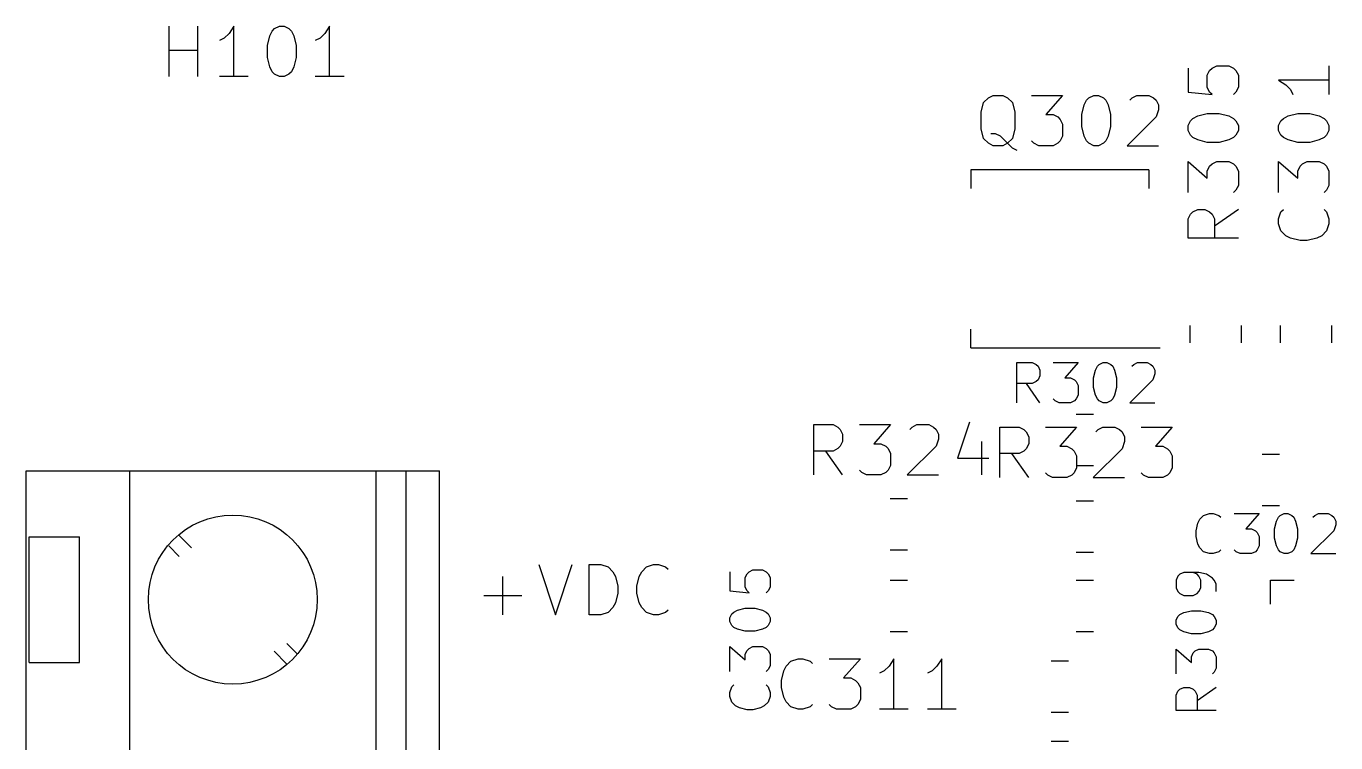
# Model space of a CAD drawing. Extents: x 51 to 209, y -132 to -32.
# Drawn here: x 50.91 to 76.96, y -46.98 to -32.74 of the extents above; entities that cross this region are included whole.
import ezdxf

# ---------------------------------------------------------------- set-up
doc = ezdxf.new("R2010")
doc.units = 0
doc.layers.add('BLACK', color=7, linetype='CONTINUOUS')

msp = doc.modelspace()

# ---------------------------------------------------------------- linework, layer by layer
at = {"layer": 'BLACK', "linetype": 'CONTINUOUS'}
for p, q in [((53.7517, -33.7364), (53.7517, -32.7364)), ((54.3231, -33.7364), (54.3231, -32.7364)), ((55.0374, -32.7364), (54.9422, -32.8792)), ((55.0374, -33.7364), (55.0374, -32.7364)), ((55.7993, -32.8316), (55.847, -32.784)), ((55.847, -32.784), (55.9422, -32.7364)), ((55.9422, -32.7364), (56.0374, -32.7364)), ((56.0374, -32.7364), (56.1327, -32.784)), ((56.1327, -32.784), (56.1803, -32.8316)), ((56.9422, -32.7364), (56.847, -32.8792)), ((56.9422, -33.7364), (56.9422, -32.7364)), ((54.847, -32.9745), (54.7517, -33.0221)), ((54.9422, -32.8792), (54.847, -32.9745)), ((55.7041, -33.1173), (55.7517, -32.9269)), ((55.7517, -32.9269), (55.7993, -32.8316)), ((56.1803, -32.8316), (56.2279, -32.9269)), ((56.2279, -32.9269), (56.2755, -33.1173)), ((56.7517, -32.9745), (56.6565, -33.0221)), ((56.847, -32.8792), (56.7517, -32.9745)), ((53.7517, -33.2126), (54.3231, -33.2126)), ((55.7041, -33.3554), (55.7041, -33.1173)), ((56.2755, -33.1173), (56.2755, -33.3554)), ((55.7517, -33.5459), (55.7041, -33.3554)), ((55.7993, -33.6411), (55.7517, -33.5459)), ((56.2279, -33.5459), (56.1803, -33.6411)), ((56.2755, -33.3554), (56.2279, -33.5459)), ((74.0184, -33.5685), (74.0184, -34.0447)), ((74.447, -33.6161), (74.4946, -33.5685)), ((74.4946, -33.5685), (74.5898, -33.5209)), ((74.5898, -33.5209), (74.8279, -33.5209)), ((74.8279, -33.5209), (74.9231, -33.5685)), ((74.9231, -33.5685), (74.9708, -33.6161)), ((76.8184, -33.5209), (76.8184, -34.0923)), ((55.3231, -33.7364), (54.7517, -33.7364)), ((55.847, -33.6888), (55.7993, -33.6411)), ((55.9422, -33.7364), (55.847, -33.6888)), ((56.0374, -33.7364), (55.9422, -33.7364)), ((56.1327, -33.6888), (56.0374, -33.7364)), ((56.1803, -33.6411), (56.1327, -33.6888)), ((57.2279, -33.7364), (56.6565, -33.7364)), ((74.3993, -33.7114), (74.447, -33.6161)), ((74.3993, -33.9495), (74.3993, -33.7114)), ((74.9708, -33.6161), (75.0184, -33.7114)), ((75.0184, -33.7114), (75.0184, -33.9495)), ((76.8184, -33.8066), (75.8184, -33.8066)), ((75.8184, -33.8066), (75.9612, -33.9019)), ((70.047, -34.159), (70.1422, -34.1114)), ((70.1422, -34.1114), (70.3327, -34.1114)), ((70.3327, -34.1114), (70.4279, -34.159)), ((70.9041, -34.1114), (71.5231, -34.1114)), ((71.5231, -34.1114), (71.1898, -34.4923)), ((72.047, -34.159), (72.1422, -34.1114)), ((72.1422, -34.1114), (72.2374, -34.1114)), ((72.2374, -34.1114), (72.3327, -34.159)), ((72.9041, -34.159), (72.9993, -34.1114)), ((72.9993, -34.1114), (73.2374, -34.1114)), ((73.2374, -34.1114), (73.3327, -34.159)), ((74.0184, -34.0447), (74.4946, -34.0923)), ((74.447, -34.0447), (74.3993, -33.9495)), ((74.4946, -34.0923), (74.447, -34.0447)), ((74.9708, -34.0447), (74.9231, -34.0923)), ((75.0184, -33.9495), (74.9708, -34.0447)), ((75.9612, -33.9019), (76.0565, -33.9971)), ((76.0565, -33.9971), (76.1041, -34.0923)), ((69.9041, -34.4447), (69.9517, -34.2542)), ((69.9517, -34.2542), (70.047, -34.159)), ((70.4279, -34.159), (70.5231, -34.2542)), ((70.5231, -34.2542), (70.5708, -34.4447)), ((71.9041, -34.4923), (71.9517, -34.3019)), ((71.9517, -34.3019), (71.9993, -34.2066)), ((71.9993, -34.2066), (72.047, -34.159)), ((72.3327, -34.159), (72.3803, -34.2066)), ((72.3803, -34.2066), (72.4279, -34.3019)), ((72.4279, -34.3019), (72.4755, -34.4923)), ((72.8565, -34.2066), (72.9041, -34.159)), ((73.3327, -34.159), (73.3803, -34.2066)), ((73.3803, -34.2066), (73.4279, -34.3019)), ((73.4279, -34.3019), (73.4279, -34.3971)), ((69.9041, -34.778), (69.9041, -34.4447)), ((70.5708, -34.4447), (70.5708, -34.778)), ((71.1898, -34.4923), (71.3327, -34.4923)), ((71.3327, -34.4923), (71.4279, -34.54)), ((71.4279, -34.54), (71.4755, -34.5876)), ((71.4755, -34.5876), (71.5231, -34.6828)), ((71.9041, -34.7304), (71.9041, -34.4923)), ((72.4755, -34.4923), (72.4755, -34.7304)), ((73.3803, -34.54), (72.8089, -35.1114)), ((73.4279, -34.3971), (73.3803, -34.54)), ((74.0184, -34.7114), (74.066, -34.6161)), ((74.066, -34.6161), (74.1136, -34.5685)), ((74.1136, -34.5685), (74.2089, -34.5209)), ((74.2089, -34.5209), (74.3993, -34.4733)), ((74.3993, -34.4733), (74.6374, -34.4733)), ((74.6374, -34.4733), (74.8279, -34.5209)), ((74.8279, -34.5209), (74.9231, -34.5685)), ((74.9231, -34.5685), (74.9708, -34.6161)), ((74.9708, -34.6161), (75.0184, -34.7114)), ((75.8184, -34.7114), (75.866, -34.6161)), ((75.866, -34.6161), (75.9136, -34.5685)), ((75.9136, -34.5685), (76.0089, -34.5209)), ((76.0089, -34.5209), (76.1993, -34.4733)), ((76.1993, -34.4733), (76.4374, -34.4733)), ((76.4374, -34.4733), (76.6279, -34.5209)), ((76.6279, -34.5209), (76.7231, -34.5685)), ((76.7231, -34.5685), (76.7708, -34.6161)), ((76.7708, -34.6161), (76.8184, -34.7114)), ((69.9517, -34.9685), (69.9041, -34.778)), ((70.1898, -34.8733), (70.0946, -34.8733)), ((70.285, -34.9209), (70.1898, -34.8733)), ((70.5708, -34.778), (70.5231, -34.9685)), ((71.5231, -34.6828), (71.5231, -34.9209)), ((71.9517, -34.9209), (71.9041, -34.7304)), ((72.4755, -34.7304), (72.4279, -34.9209)), ((74.0184, -34.8066), (74.0184, -34.7114)), ((74.066, -34.9019), (74.0184, -34.8066)), ((74.1136, -34.9495), (74.066, -34.9019)), ((74.9708, -34.9019), (74.9231, -34.9495)), ((75.0184, -34.8066), (74.9708, -34.9019)), ((75.0184, -34.7114), (75.0184, -34.8066)), ((75.8184, -34.8066), (75.8184, -34.7114)), ((75.866, -34.9019), (75.8184, -34.8066)), ((75.9136, -34.9495), (75.866, -34.9019)), ((76.7708, -34.9019), (76.7231, -34.9495)), ((76.8184, -34.8066), (76.7708, -34.9019)), ((76.8184, -34.7114), (76.8184, -34.8066)), ((70.047, -35.0638), (69.9517, -34.9685)), ((70.1422, -35.1114), (70.047, -35.0638)), ((70.3327, -35.1114), (70.1422, -35.1114)), ((70.4279, -35.0638), (70.285, -34.9209)), ((70.4279, -35.0638), (70.3327, -35.1114)), ((70.5231, -34.9685), (70.4279, -35.0638)), ((70.5231, -35.159), (70.4279, -35.0638)), ((70.6184, -35.2066), (70.5231, -35.159)), ((70.9517, -35.0638), (70.9041, -35.0161)), ((71.047, -35.1114), (70.9517, -35.0638)), ((71.3327, -35.1114), (71.047, -35.1114)), ((71.4279, -35.0638), (71.3327, -35.1114)), ((71.4755, -35.0161), (71.4279, -35.0638)), ((71.5231, -34.9209), (71.4755, -35.0161)), ((71.9993, -35.0161), (71.9517, -34.9209)), ((72.047, -35.0638), (71.9993, -35.0161)), ((72.1422, -35.1114), (72.047, -35.0638)), ((72.2374, -35.1114), (72.1422, -35.1114)), ((72.3327, -35.0638), (72.2374, -35.1114)), ((72.3803, -35.0161), (72.3327, -35.0638)), ((72.4279, -34.9209), (72.3803, -35.0161)), ((72.8089, -35.1114), (73.4279, -35.1114)), ((74.2089, -34.9971), (74.1136, -34.9495)), ((74.3993, -35.0447), (74.2089, -34.9971)), ((74.6374, -35.0447), (74.3993, -35.0447)), ((74.8279, -34.9971), (74.6374, -35.0447)), ((74.9231, -34.9495), (74.8279, -34.9971)), ((76.0089, -34.9971), (75.9136, -34.9495)), ((76.1993, -35.0447), (76.0089, -34.9971)), ((76.4374, -35.0447), (76.1993, -35.0447)), ((76.6279, -34.9971), (76.4374, -35.0447)), ((76.7231, -34.9495), (76.6279, -34.9971)), ((74.0184, -36.0447), (74.0184, -35.4257)), ((74.0184, -35.4257), (74.3993, -35.759)), ((74.4946, -35.4733), (74.5898, -35.4257)), ((74.5898, -35.4257), (74.8279, -35.4257)), ((74.8279, -35.4257), (74.9231, -35.4733)), ((75.8184, -36.0447), (75.8184, -35.4257)), ((75.8184, -35.4257), (76.1993, -35.759)), ((76.2946, -35.4733), (76.3898, -35.4257)), ((76.3898, -35.4257), (76.6279, -35.4257)), ((76.6279, -35.4257), (76.7231, -35.4733)), ((69.696, -35.589), (69.696, -35.959)), ((73.236, -35.589), (69.696, -35.589)), ((73.236, -35.589), (73.236, -35.959)), ((74.3993, -35.6161), (74.447, -35.5209)), ((74.3993, -35.759), (74.3993, -35.6161)), ((74.447, -35.5209), (74.4946, -35.4733)), ((74.9231, -35.4733), (74.9708, -35.5209)), ((74.9708, -35.5209), (75.0184, -35.6161)), ((75.0184, -35.6161), (75.0184, -35.9019)), ((76.1993, -35.6161), (76.247, -35.5209)), ((76.1993, -35.759), (76.1993, -35.6161)), ((76.247, -35.5209), (76.2946, -35.4733)), ((76.7231, -35.4733), (76.7708, -35.5209)), ((76.7708, -35.5209), (76.8184, -35.6161)), ((76.8184, -35.6161), (76.8184, -35.9019)), ((75.0184, -35.9019), (74.9708, -35.9971)), ((76.8184, -35.9019), (76.7708, -35.9971)), ((74.9708, -35.9971), (74.9231, -36.0447)), ((76.7708, -35.9971), (76.7231, -36.0447)), ((74.066, -36.4733), (74.1136, -36.4257)), ((74.1136, -36.4257), (74.2089, -36.378)), ((74.2089, -36.378), (74.3517, -36.378)), ((74.3517, -36.378), (74.447, -36.4257)), ((74.447, -36.4257), (74.4946, -36.4733)), ((75.0184, -36.378), (74.5422, -36.7114)), ((75.8184, -36.5685), (75.866, -36.4257)), ((75.866, -36.4257), (75.9136, -36.378)), ((76.7231, -36.378), (76.7708, -36.4257)), ((76.7708, -36.4257), (76.8184, -36.5685)), ((74.0184, -36.5685), (74.066, -36.4733)), ((74.0184, -36.9495), (74.0184, -36.5685)), ((74.4946, -36.4733), (74.5422, -36.5685)), ((74.5422, -36.5685), (74.5422, -36.9495)), ((75.8184, -36.6638), (75.8184, -36.5685)), ((75.866, -36.8066), (75.8184, -36.6638)), ((76.8184, -36.6638), (76.7708, -36.8066)), ((76.8184, -36.5685), (76.8184, -36.6638)), ((75.0184, -36.9495), (74.0184, -36.9495)), ((75.9612, -36.9019), (75.866, -36.8066)), ((76.0565, -36.9495), (75.9612, -36.9019)), ((76.247, -36.9971), (76.0565, -36.9495)), ((76.5803, -36.9495), (76.3898, -36.9971)), ((76.6755, -36.9019), (76.5803, -36.9495)), ((76.7708, -36.8066), (76.6755, -36.9019)), ((76.3898, -36.9971), (76.247, -36.9971)), ((69.696, -39.129), (69.696, -38.759)), ((74.056, -38.6877), (74.056, -39.0303)), ((75.076, -38.6877), (75.076, -39.0303)), ((75.856, -39.0303), (75.856, -38.6877)), ((76.876, -39.0303), (76.876, -38.6877)), ((69.696, -39.129), (73.466, -39.129)), ((70.6136, -40.2209), (70.6136, -39.4209)), ((70.6136, -39.4209), (70.9184, -39.4209)), ((70.9184, -39.4209), (70.9946, -39.459)), ((70.9946, -39.459), (71.0327, -39.4971)), ((71.0327, -39.4971), (71.0708, -39.5733)), ((71.0708, -39.5733), (71.0708, -39.6876)), ((71.3374, -39.4209), (71.8327, -39.4209)), ((71.8327, -39.4209), (71.566, -39.7257)), ((72.1374, -39.7257), (72.1755, -39.5733)), ((72.1755, -39.5733), (72.2136, -39.4971)), ((72.2136, -39.4971), (72.2517, -39.459)), ((72.2517, -39.459), (72.3279, -39.4209)), ((72.3279, -39.4209), (72.4041, -39.4209)), ((72.4041, -39.4209), (72.4803, -39.459)), ((72.4803, -39.459), (72.5184, -39.4971)), ((72.5184, -39.4971), (72.5565, -39.5733)), ((72.5565, -39.5733), (72.5946, -39.7257)), ((72.8993, -39.4971), (72.9374, -39.459)), ((72.9374, -39.459), (73.0136, -39.4209)), ((73.0136, -39.4209), (73.2041, -39.4209)), ((73.2041, -39.4209), (73.2803, -39.459)), ((73.2803, -39.459), (73.3184, -39.4971)), ((73.3184, -39.4971), (73.3565, -39.5733)), ((73.3565, -39.5733), (73.3565, -39.6495)), ((70.9184, -39.84), (70.6136, -39.84)), ((71.0708, -40.2209), (70.8041, -39.84)), ((70.9946, -39.8019), (70.9184, -39.84)), ((71.0327, -39.7638), (70.9946, -39.8019)), ((71.0708, -39.6876), (71.0327, -39.7638)), ((71.566, -39.7257), (71.6803, -39.7257)), ((71.6803, -39.7257), (71.7565, -39.7638)), ((71.7565, -39.7638), (71.7946, -39.8019)), ((71.7946, -39.8019), (71.8327, -39.878)), ((72.1374, -39.9161), (72.1374, -39.7257)), ((72.5946, -39.7257), (72.5946, -39.9161)), ((73.3184, -39.7638), (72.8612, -40.2209)), ((73.3565, -39.6495), (73.3184, -39.7638)), ((71.8327, -40.0685), (71.7946, -40.1447)), ((71.8327, -39.878), (71.8327, -40.0685)), ((72.1755, -40.0685), (72.1374, -39.9161)), ((72.2136, -40.1447), (72.1755, -40.0685)), ((72.5565, -40.0685), (72.5184, -40.1447)), ((72.5946, -39.9161), (72.5565, -40.0685)), ((71.3755, -40.1828), (71.3374, -40.1447)), ((71.4517, -40.2209), (71.3755, -40.1828)), ((71.6803, -40.2209), (71.4517, -40.2209)), ((71.7565, -40.1828), (71.6803, -40.2209)), ((71.7946, -40.1447), (71.7565, -40.1828)), ((72.2517, -40.1828), (72.2136, -40.1447)), ((72.3279, -40.2209), (72.2517, -40.1828)), ((72.4041, -40.2209), (72.3279, -40.2209)), ((72.4803, -40.1828), (72.4041, -40.2209)), ((72.5184, -40.1447), (72.4803, -40.1828)), ((72.8612, -40.2209), (73.3565, -40.2209)), ((69.6708, -40.6088), (69.4327, -41.323)), ((71.7947, -40.449), (72.1373, -40.449)), ((66.5755, -41.6564), (66.5755, -40.6564)), ((66.5755, -40.6564), (66.9565, -40.6564)), ((66.9565, -40.6564), (67.0517, -40.704)), ((67.0517, -40.704), (67.0993, -40.7516)), ((67.0993, -40.7516), (67.147, -40.8469)), ((67.147, -40.8469), (67.147, -40.9897)), ((67.4803, -40.6564), (68.0993, -40.6564)), ((68.0993, -40.6564), (67.766, -41.0373)), ((68.4803, -40.7516), (68.5279, -40.704)), ((68.5279, -40.704), (68.6231, -40.6564)), ((68.6231, -40.6564), (68.8612, -40.6564)), ((68.8612, -40.6564), (68.9565, -40.704)), ((68.9565, -40.704), (69.0041, -40.7516)), ((69.0041, -40.7516), (69.0517, -40.8469)), ((69.0517, -40.8469), (69.0517, -40.9421)), ((70.2755, -41.7064), (70.2755, -40.7064)), ((70.2755, -40.7064), (70.6565, -40.7064)), ((70.6565, -40.7064), (70.7517, -40.754)), ((70.7517, -40.754), (70.7993, -40.8016)), ((70.7993, -40.8016), (70.847, -40.8969)), ((70.847, -40.8969), (70.847, -41.0397)), ((71.1803, -40.7064), (71.7993, -40.7064)), ((71.7993, -40.7064), (71.466, -41.0873)), ((72.1803, -40.8016), (72.2279, -40.754)), ((72.2279, -40.754), (72.3231, -40.7064)), ((72.3231, -40.7064), (72.5612, -40.7064)), ((72.5612, -40.7064), (72.6565, -40.754)), ((72.6565, -40.754), (72.7041, -40.8016)), ((72.7041, -40.8016), (72.7517, -40.8969)), ((72.7517, -40.8969), (72.7517, -40.9921)), ((73.085, -40.7064), (73.7041, -40.7064)), ((73.7041, -40.7064), (73.3708, -41.0873)), ((67.0517, -41.1326), (66.9565, -41.1802)), ((67.0993, -41.085), (67.0517, -41.1326)), ((67.147, -40.9897), (67.0993, -41.085)), ((67.766, -41.0373), (67.9089, -41.0373)), ((67.9089, -41.0373), (68.0041, -41.085)), ((68.0041, -41.085), (68.0517, -41.1326)), ((68.0517, -41.1326), (68.0993, -41.2278)), ((69.0041, -41.085), (68.4327, -41.6564)), ((69.0517, -40.9421), (69.0041, -41.085)), ((69.9089, -40.9897), (69.9089, -41.6564)), ((70.7993, -41.135), (70.7517, -41.1826)), ((70.847, -41.0397), (70.7993, -41.135)), ((71.466, -41.0873), (71.6089, -41.0873)), ((71.6089, -41.0873), (71.7041, -41.135)), ((71.7041, -41.135), (71.7517, -41.1826)), ((72.7041, -41.135), (72.1327, -41.7064)), ((72.7517, -40.9921), (72.7041, -41.135)), ((73.3708, -41.0873), (73.5136, -41.0873)), ((73.5136, -41.0873), (73.6089, -41.135)), ((73.6089, -41.135), (73.6565, -41.1826)), ((66.9565, -41.1802), (66.5755, -41.1802)), ((67.147, -41.6564), (66.8136, -41.1802)), ((68.0993, -41.2278), (68.0993, -41.4659)), ((69.4327, -41.323), (70.0517, -41.323)), ((70.6565, -41.2302), (70.2755, -41.2302)), ((70.847, -41.7064), (70.5136, -41.2302)), ((70.7517, -41.1826), (70.6565, -41.2302)), ((71.7517, -41.1826), (71.7993, -41.2778)), ((71.7993, -41.2778), (71.7993, -41.5159)), ((73.6565, -41.1826), (73.7041, -41.2778)), ((73.7041, -41.2778), (73.7041, -41.5159)), ((75.8373, -41.249), (75.4947, -41.249)), ((50.906, -41.574), (59.126, -41.574)), ((50.906, -71.694), (50.906, -41.574)), ((52.966, -71.694), (52.966, -41.574)), ((57.866, -71.694), (57.866, -41.574)), ((58.466, -71.694), (58.466, -41.574)), ((59.126, -71.694), (59.126, -41.574)), ((67.5279, -41.6088), (67.4803, -41.5611)), ((67.6231, -41.6564), (67.5279, -41.6088)), ((67.9089, -41.6564), (67.6231, -41.6564)), ((68.0041, -41.6088), (67.9089, -41.6564)), ((68.0517, -41.5611), (68.0041, -41.6088)), ((68.0993, -41.4659), (68.0517, -41.5611)), ((68.4327, -41.6564), (69.0517, -41.6564)), ((71.2279, -41.6588), (71.1803, -41.6111)), ((71.3231, -41.7064), (71.2279, -41.6588)), ((71.7041, -41.6588), (71.6089, -41.7064)), ((71.7517, -41.6111), (71.7041, -41.6588)), ((71.7993, -41.5159), (71.7517, -41.6111)), ((71.7947, -41.469), (72.1373, -41.469)), ((73.1327, -41.6588), (73.085, -41.6111)), ((73.2279, -41.7064), (73.1327, -41.6588)), ((73.6089, -41.6588), (73.5136, -41.7064)), ((73.6565, -41.6111), (73.6089, -41.6588)), ((73.7041, -41.5159), (73.6565, -41.6111)), ((71.6089, -41.7064), (71.3231, -41.7064)), ((72.1327, -41.7064), (72.7517, -41.7064)), ((73.5136, -41.7064), (73.2279, -41.7064)), ((68.0947, -42.124), (68.4373, -42.124)), ((71.7947, -42.174), (72.1373, -42.174)), ((74.2517, -42.5352), (74.3279, -42.459)), ((74.3279, -42.459), (74.4422, -42.4209)), ((74.4422, -42.4209), (74.5184, -42.4209)), ((74.5184, -42.4209), (74.6327, -42.459)), ((74.6327, -42.459), (74.6708, -42.4971)), ((74.9374, -42.4209), (75.4327, -42.4209)), ((75.4327, -42.4209), (75.166, -42.7257)), ((75.8373, -42.269), (75.4947, -42.269)), ((75.8136, -42.4971), (75.8517, -42.459)), ((75.8517, -42.459), (75.9279, -42.4209)), ((75.9279, -42.4209), (76.0041, -42.4209)), ((76.0041, -42.4209), (76.0803, -42.459)), ((76.0803, -42.459), (76.1184, -42.4971)), ((76.4993, -42.4971), (76.5374, -42.459)), ((76.5374, -42.459), (76.6136, -42.4209)), ((76.6136, -42.4209), (76.8041, -42.4209)), ((76.8041, -42.4209), (76.8803, -42.459)), ((76.8803, -42.459), (76.9184, -42.4971)), ((74.1755, -42.7638), (74.2136, -42.6114)), ((74.2136, -42.6114), (74.2517, -42.5352)), ((75.7374, -42.7257), (75.7755, -42.5733)), ((75.7755, -42.5733), (75.8136, -42.4971)), ((76.1184, -42.4971), (76.1565, -42.5733)), ((76.1565, -42.5733), (76.1946, -42.7257)), ((76.9184, -42.4971), (76.9565, -42.5733)), ((76.9565, -42.6495), (76.9184, -42.7638)), ((76.9565, -42.5733), (76.9565, -42.6495)), ((50.966, -42.884), (51.966, -42.884)), ((50.966, -45.384), (50.966, -42.884)), ((51.966, -45.384), (51.966, -42.884)), ((53.947, -42.859), (54.193, -43.105)), ((74.1755, -42.878), (74.1755, -42.7638)), ((74.2136, -43.0304), (74.1755, -42.878)), ((75.166, -42.7257), (75.2803, -42.7257)), ((75.2803, -42.7257), (75.3565, -42.7638)), ((75.3565, -42.7638), (75.3946, -42.8019)), ((75.3946, -42.8019), (75.4327, -42.878)), ((75.4327, -42.878), (75.4327, -43.0685)), ((75.7374, -42.9161), (75.7374, -42.7257)), ((75.7755, -43.0685), (75.7374, -42.9161)), ((76.1946, -42.9161), (76.1565, -43.0685)), ((76.1946, -42.7257), (76.1946, -42.9161)), ((76.9184, -42.7638), (76.4612, -43.2209)), ((53.741, -43.064), (53.952, -43.275)), ((68.0947, -43.144), (68.4373, -43.144)), ((71.7947, -43.194), (72.1373, -43.194)), ((74.2517, -43.1066), (74.2136, -43.0304)), ((74.3279, -43.1828), (74.2517, -43.1066)), ((74.4422, -43.2209), (74.3279, -43.1828)), ((74.5184, -43.2209), (74.4422, -43.2209)), ((74.6327, -43.1828), (74.5184, -43.2209)), ((74.6708, -43.1447), (74.6327, -43.1828)), ((74.9755, -43.1828), (74.9374, -43.1447)), ((75.0517, -43.2209), (74.9755, -43.1828)), ((75.2803, -43.2209), (75.0517, -43.2209)), ((75.3565, -43.1828), (75.2803, -43.2209)), ((75.3946, -43.1447), (75.3565, -43.1828)), ((75.4327, -43.0685), (75.3946, -43.1447)), ((75.8136, -43.1447), (75.7755, -43.0685)), ((75.8517, -43.1828), (75.8136, -43.1447)), ((75.9279, -43.2209), (75.8517, -43.1828)), ((76.0041, -43.2209), (75.9279, -43.2209)), ((76.0803, -43.1828), (76.0041, -43.2209)), ((76.1184, -43.1447), (76.0803, -43.1828)), ((76.1565, -43.0685), (76.1184, -43.1447)), ((76.4612, -43.2209), (76.9565, -43.2209)), ((61.1017, -43.4364), (61.435, -44.4364)), ((61.435, -44.4364), (61.7684, -43.4364)), ((62.1017, -44.4364), (62.1017, -43.4364)), ((62.1017, -43.4364), (62.3398, -43.4364)), ((62.3398, -43.4364), (62.4827, -43.484)), ((62.4827, -43.484), (62.5779, -43.5792)), ((63.1493, -43.5792), (63.2446, -43.484)), ((63.2446, -43.484), (63.3874, -43.4364)), ((63.3874, -43.4364), (63.4827, -43.4364)), ((63.4827, -43.4364), (63.6255, -43.484)), ((63.6255, -43.484), (63.6731, -43.5316)), ((60.3874, -44.4364), (60.3874, -43.6745)), ((62.5779, -43.5792), (62.6255, -43.6745)), ((62.6255, -43.6745), (62.6731, -43.865)), ((63.0541, -43.865), (63.1017, -43.6745)), ((63.1017, -43.6745), (63.1493, -43.5792)), ((64.9029, -43.5816), (64.9029, -43.9626)), ((65.2077, -43.6959), (65.2458, -43.6197)), ((65.2077, -43.8864), (65.2077, -43.6959)), ((65.2458, -43.6197), (65.2839, -43.5816)), ((65.2839, -43.5816), (65.36, -43.5435)), ((65.36, -43.5435), (65.5505, -43.5435)), ((65.5505, -43.5435), (65.6267, -43.5816)), ((65.6267, -43.5816), (65.6648, -43.6197)), ((65.6648, -43.6197), (65.7029, -43.6959)), ((65.7029, -43.6959), (65.7029, -43.8864)), ((68.0947, -43.749), (68.4373, -43.749)), ((71.7947, -43.749), (72.1373, -43.749)), ((73.816, -43.6697), (73.7779, -43.7459)), ((73.7779, -43.7459), (73.7779, -43.8983)), ((73.8541, -43.6316), (73.816, -43.6697)), ((73.9303, -43.5935), (73.8541, -43.6316)), ((74.235, -43.5935), (73.9303, -43.5935)), ((74.197, -43.6316), (74.1208, -43.5935)), ((74.235, -43.6697), (74.197, -43.6316)), ((74.3874, -43.6316), (74.235, -43.5935)), ((74.2731, -43.7459), (74.235, -43.6697)), ((74.2731, -43.8983), (74.2731, -43.7459)), ((74.5017, -43.7078), (74.3874, -43.6316)), ((74.5398, -43.7459), (74.5017, -43.7078)), ((74.5779, -43.8221), (74.5398, -43.7459)), ((75.656, -44.224), (75.656, -43.749)), ((75.656, -43.749), (76.131, -43.749)), ((62.6731, -44.0078), (62.6255, -44.1983)), ((62.6731, -43.865), (62.6731, -44.0078)), ((63.0541, -44.0078), (63.0541, -43.865)), ((63.1017, -44.1983), (63.0541, -44.0078)), ((64.9029, -43.9626), (65.2839, -44.0007)), ((65.2458, -43.9626), (65.2077, -43.8864)), ((65.2839, -44.0007), (65.2458, -43.9626)), ((65.6648, -43.9626), (65.6267, -44.0007)), ((65.7029, -43.8864), (65.6648, -43.9626)), ((73.7779, -43.8983), (73.816, -43.9745)), ((73.816, -43.9745), (73.8541, -44.0126)), ((73.8541, -44.0126), (73.9303, -44.0507)), ((74.1208, -44.0507), (74.197, -44.0126)), ((74.197, -44.0126), (74.235, -43.9745)), ((74.235, -43.9745), (74.2731, -43.8983)), ((74.5779, -43.9745), (74.5779, -43.8221)), ((60.0065, -44.0554), (60.7684, -44.0554)), ((62.6255, -44.1983), (62.5779, -44.2935)), ((63.1493, -44.2935), (63.1017, -44.1983)), ((73.9303, -44.0507), (74.1208, -44.0507)), ((62.3398, -44.4364), (62.1017, -44.4364)), ((62.4827, -44.3888), (62.3398, -44.4364)), ((62.5779, -44.2935), (62.4827, -44.3888)), ((63.2446, -44.3888), (63.1493, -44.2935)), ((63.3874, -44.4364), (63.2446, -44.3888)), ((63.4827, -44.4364), (63.3874, -44.4364)), ((63.6255, -44.3888), (63.4827, -44.4364)), ((63.6731, -44.3411), (63.6255, -44.3888)), ((64.9029, -44.4959), (64.941, -44.4197)), ((64.9029, -44.5721), (64.9029, -44.4959)), ((64.941, -44.4197), (64.9791, -44.3816)), ((64.9791, -44.3816), (65.0553, -44.3435)), ((65.0553, -44.3435), (65.2077, -44.3054)), ((65.2077, -44.3054), (65.3981, -44.3054)), ((65.3981, -44.3054), (65.5505, -44.3435)), ((65.5505, -44.3435), (65.6267, -44.3816)), ((65.6267, -44.3816), (65.6648, -44.4197)), ((65.6648, -44.4197), (65.7029, -44.4959)), ((65.7029, -44.4959), (65.7029, -44.5721)), ((73.7779, -44.5459), (73.816, -44.4697)), ((73.7779, -44.6221), (73.7779, -44.5459)), ((73.816, -44.4697), (73.8541, -44.4316)), ((73.8541, -44.4316), (73.9303, -44.3935)), ((73.9303, -44.3935), (74.0827, -44.3554)), ((74.0827, -44.3554), (74.2731, -44.3554)), ((74.2731, -44.3554), (74.4255, -44.3935)), ((74.4255, -44.3935), (74.5017, -44.4316)), ((74.5017, -44.4316), (74.5398, -44.4697)), ((74.5398, -44.4697), (74.5779, -44.5459)), ((74.5779, -44.5459), (74.5779, -44.6221)), ((64.941, -44.6483), (64.9029, -44.5721)), ((64.9791, -44.6864), (64.941, -44.6483)), ((65.0553, -44.7245), (64.9791, -44.6864)), ((65.2077, -44.7626), (65.0553, -44.7245)), ((65.3981, -44.7626), (65.2077, -44.7626)), ((65.5505, -44.7245), (65.3981, -44.7626)), ((65.6267, -44.6864), (65.5505, -44.7245)), ((65.6648, -44.6483), (65.6267, -44.6864)), ((65.7029, -44.5721), (65.6648, -44.6483)), ((68.0947, -44.769), (68.4373, -44.769)), ((71.7947, -44.769), (72.1373, -44.769)), ((73.816, -44.6983), (73.7779, -44.6221)), ((73.8541, -44.7364), (73.816, -44.6983)), ((73.9303, -44.7745), (73.8541, -44.7364)), ((74.0827, -44.8126), (73.9303, -44.7745)), ((74.4255, -44.7745), (74.2731, -44.8126)), ((74.5017, -44.7364), (74.4255, -44.7745)), ((74.5398, -44.6983), (74.5017, -44.7364)), ((74.5779, -44.6221), (74.5398, -44.6983)), ((56.091, -45.004), (56.29, -45.203)), ((64.9029, -45.5626), (64.9029, -45.0673)), ((64.9029, -45.0673), (65.2077, -45.334)), ((65.2839, -45.1054), (65.36, -45.0673)), ((65.36, -45.0673), (65.5505, -45.0673)), ((65.5505, -45.0673), (65.6267, -45.1054)), ((74.2731, -44.8126), (74.0827, -44.8126)), ((55.839, -45.162), (56.085, -45.408)), ((65.2077, -45.2197), (65.2458, -45.1435)), ((65.2077, -45.334), (65.2077, -45.2197)), ((65.2458, -45.1435), (65.2839, -45.1054)), ((65.6267, -45.1054), (65.6648, -45.1435)), ((65.6648, -45.1435), (65.7029, -45.2197)), ((65.7029, -45.2197), (65.7029, -45.4483)), ((66.1184, -45.359), (66.2612, -45.3114)), ((66.2612, -45.3114), (66.3565, -45.3114)), ((66.3565, -45.3114), (66.4993, -45.359)), ((66.8803, -45.3114), (67.4993, -45.3114)), ((67.4993, -45.3114), (67.166, -45.6923)), ((68.166, -45.3114), (68.0708, -45.4542)), ((68.166, -46.3114), (68.166, -45.3114)), ((69.1184, -45.3114), (69.0231, -45.4542)), ((69.1184, -46.3114), (69.1184, -45.3114)), ((73.7779, -45.6126), (73.7779, -45.1173)), ((73.7779, -45.1173), (74.0827, -45.384)), ((74.0827, -45.2697), (74.1208, -45.1935)), ((74.0827, -45.384), (74.0827, -45.2697)), ((74.1208, -45.1935), (74.1589, -45.1554)), ((74.1589, -45.1554), (74.235, -45.1173)), ((74.235, -45.1173), (74.4255, -45.1173)), ((74.4255, -45.1173), (74.5017, -45.1554)), ((74.5017, -45.1554), (74.5398, -45.1935)), ((74.5398, -45.1935), (74.5779, -45.2697)), ((74.5779, -45.2697), (74.5779, -45.4983)), ((50.966, -45.384), (51.966, -45.384)), ((65.6648, -45.5245), (65.6267, -45.5626)), ((65.7029, -45.4483), (65.6648, -45.5245)), ((65.9279, -45.74), (65.9755, -45.5495)), ((65.9755, -45.5495), (66.0231, -45.4542)), ((66.0231, -45.4542), (66.1184, -45.359)), ((66.4993, -45.359), (66.547, -45.4066)), ((67.9755, -45.5495), (67.8803, -45.5971)), ((68.0708, -45.4542), (67.9755, -45.5495)), ((68.9279, -45.5495), (68.8327, -45.5971)), ((69.0231, -45.4542), (68.9279, -45.5495)), ((71.2947, -45.349), (71.6373, -45.349)), ((74.5398, -45.5745), (74.5017, -45.6126)), ((74.5779, -45.4983), (74.5398, -45.5745)), ((64.941, -45.8673), (64.9791, -45.8292)), ((65.6267, -45.8292), (65.6648, -45.8673)), ((65.9279, -45.8828), (65.9279, -45.74)), ((67.166, -45.6923), (67.3089, -45.6923)), ((67.3089, -45.6923), (67.4041, -45.74)), ((67.4041, -45.74), (67.4517, -45.7876)), ((67.4517, -45.7876), (67.4993, -45.8828)), ((64.9029, -45.9816), (64.941, -45.8673)), ((64.9029, -46.0578), (64.9029, -45.9816)), ((64.941, -46.1721), (64.9029, -46.0578)), ((65.6648, -45.8673), (65.7029, -45.9816)), ((65.7029, -46.0578), (65.6648, -46.1721)), ((65.7029, -45.9816), (65.7029, -46.0578)), ((65.9755, -46.0733), (65.9279, -45.8828)), ((66.0231, -46.1685), (65.9755, -46.0733)), ((67.4993, -45.8828), (67.4993, -46.1209)), ((73.7779, -46.0316), (73.816, -45.9554)), ((73.7779, -46.3364), (73.7779, -46.0316)), ((73.816, -45.9554), (73.8541, -45.9173)), ((73.8541, -45.9173), (73.9303, -45.8792)), ((73.9303, -45.8792), (74.0446, -45.8792)), ((74.0446, -45.8792), (74.1208, -45.9173)), ((74.1208, -45.9173), (74.1589, -45.9554)), ((74.1589, -45.9554), (74.197, -46.0316)), ((74.5779, -45.8792), (74.197, -46.1459)), ((74.197, -46.0316), (74.197, -46.3364)), ((65.0172, -46.2483), (64.941, -46.1721)), ((65.0934, -46.2864), (65.0172, -46.2483)), ((65.2458, -46.3245), (65.0934, -46.2864)), ((65.36, -46.3245), (65.2458, -46.3245)), ((65.5124, -46.2864), (65.36, -46.3245)), ((65.5886, -46.2483), (65.5124, -46.2864)), ((65.6648, -46.1721), (65.5886, -46.2483)), ((66.1184, -46.2638), (66.0231, -46.1685)), ((66.2612, -46.3114), (66.1184, -46.2638)), ((66.3565, -46.3114), (66.2612, -46.3114)), ((66.4993, -46.2638), (66.3565, -46.3114)), ((66.547, -46.2161), (66.4993, -46.2638)), ((66.9279, -46.2638), (66.8803, -46.2161)), ((67.0231, -46.3114), (66.9279, -46.2638)), ((67.3089, -46.3114), (67.0231, -46.3114)), ((67.4041, -46.2638), (67.3089, -46.3114)), ((67.4517, -46.2161), (67.4041, -46.2638)), ((67.4993, -46.1209), (67.4517, -46.2161)), ((68.4517, -46.3114), (67.8803, -46.3114)), ((69.4041, -46.3114), (68.8327, -46.3114)), ((71.2947, -46.369), (71.6373, -46.369)), ((74.5779, -46.3364), (73.7779, -46.3364)), ((71.2947, -46.949), (71.6373, -46.949))]:
    msp.add_line(p, q, dxfattribs=at)
at = {"layer": 'BLACK'}
msp.add_circle((55.016, -44.134), 1.68, dxfattribs=at)

doc.saveas('drawing.dxf')
